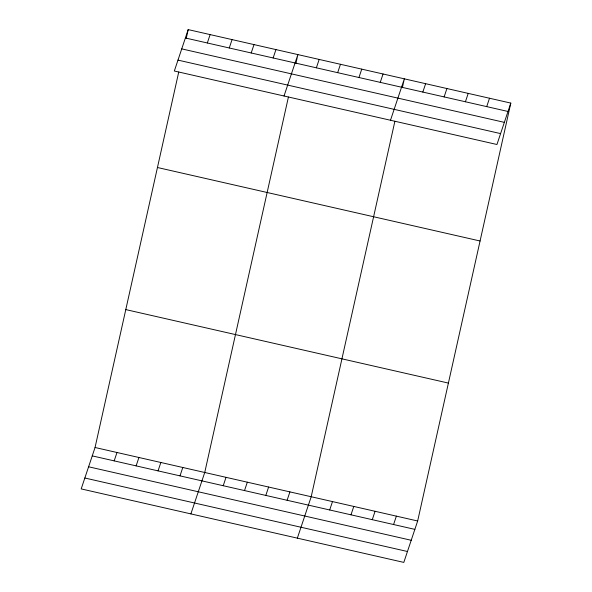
<?xml version="1.0" encoding="UTF-8"?>
<svg xmlns="http://www.w3.org/2000/svg" width="592" height="592" viewBox="0 0 592 592"><rect width="100%" height="100%" fill="white"/><g stroke="black" fill="none" stroke-linecap="round" stroke-linejoin="round"><path stroke-width="0.89" d="M510.807 103.089L496.947 144.5L174.337 71.01L188.189 29.6L510.807 103.089L417.663 520.99L403.811 562.4L81.193 488.911L95.053 447.5L178.732 72.032M186.221 38.443L188.189 29.6M288.422 97.021L204.736 472.49L190.883 513.9M295.911 63.425L297.88 54.582L284.027 96M394.886 121.271L311.2 496.74L297.347 538.15M402.375 87.675L404.343 78.84L390.491 120.25M207.326 42.979L210.13 34.595M229.267 47.974L232.071 39.597M114.182 460.879L116.987 452.503M251.2 52.977L254.005 44.592M136.123 465.882L138.928 457.498M273.141 57.972L275.946 49.587M158.057 470.877L160.861 462.493M316.372 67.821L319.177 59.437M179.998 475.872L182.802 467.488M337.662 72.668L340.467 64.284M358.952 77.515L361.756 69.138M223.228 485.721L226.033 477.337M380.249 82.369L383.054 73.985M244.518 490.568L247.323 482.191M265.808 495.423L268.62 487.038M422.829 92.071L425.633 83.687M287.105 500.27L289.91 491.885M444.126 96.918L446.93 88.534M465.416 101.772L468.22 93.388M329.692 509.971L332.497 501.587M486.705 106.619L489.51 98.235M350.982 514.818L353.787 506.441M372.272 519.672L375.076 511.288M393.569 524.519L396.374 516.135M185.385 37.984L508.003 111.466M181.744 48.884L504.354 122.366M177.985 60.11L500.595 133.6M157.457 167.506L480.068 240.996M125.785 309.594L448.403 383.083M95.053 447.5L417.663 520.99M92.248 455.884L414.859 529.374M88.6 466.785L411.211 540.274M84.841 478.01L407.451 551.5"/></g></svg>
